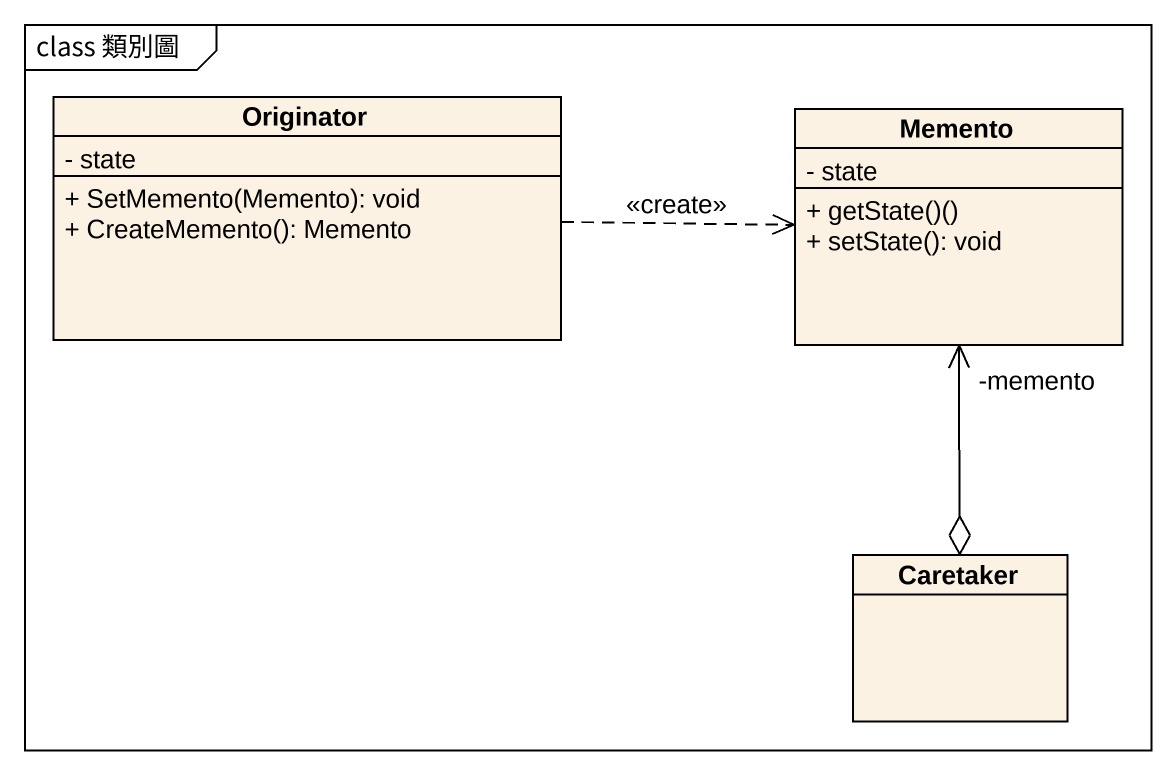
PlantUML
@startuml
mainframe class 類別圖
hide circle
hide empty members
skinparam classAttributeIconSize 0
class Originator {
  - state
  + SetMemento(Memento): void
  + CreateMemento(): Memento
}
class Memento {
  - state
  + getState()()
  + setState(): void
}
class Caretaker
Originator .right.> Memento : <<create>>
Caretaker o-up-> "-memento" Memento
@enduml
